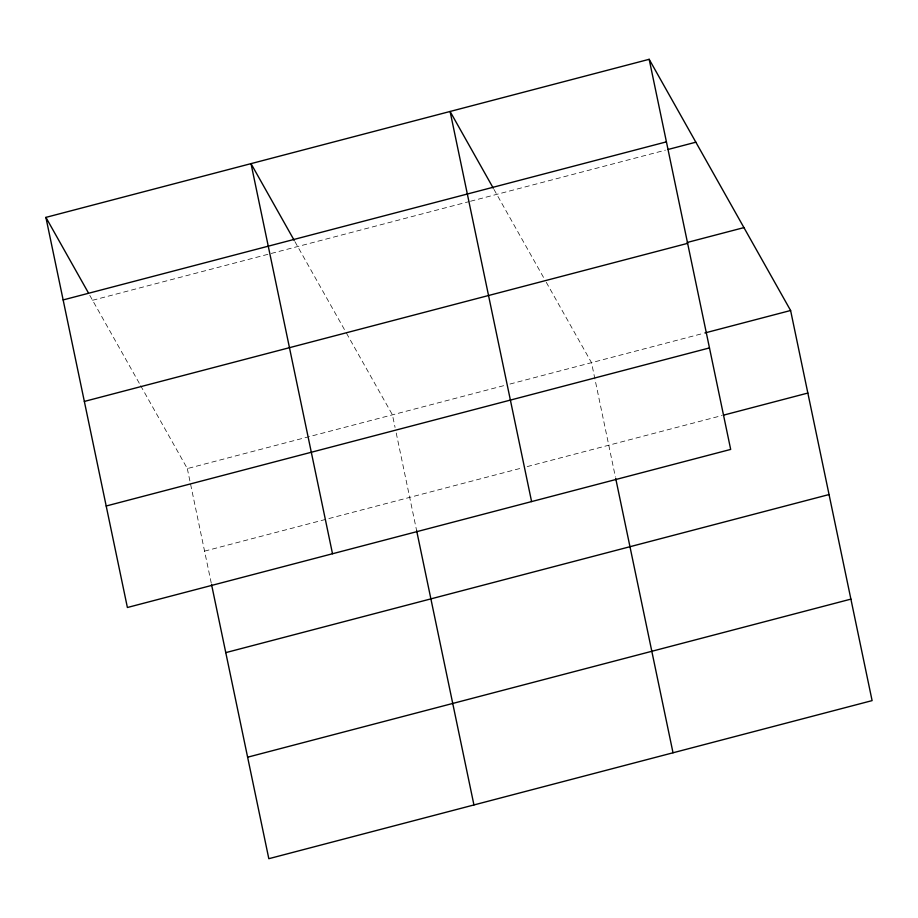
<?xml version="1.0" encoding="UTF-8"?>
<svg xmlns="http://www.w3.org/2000/svg" width="918" height="918" viewBox="0 0 918 918"><rect width="100%" height="100%" fill="white"/><g stroke="black" fill="none" stroke-linecap="round" stroke-linejoin="round"><path stroke-width="0.69" stroke-dasharray="4.59 3.44" d="M92.569 300.278L469.109 201.604M470.498 201.249L665.435 150.162M140.649 385.686L187.318 468.582L504.418 385.491M509.949 384.045L703.498 333.326M204.565 551.133L521.665 468.042M527.196 466.596L722.133 415.51M493.976 189.418L544.156 278.533M546.244 282.251L591.513 362.667L615.45 477.199M294.896 241.583L345.076 330.698M346.465 333.177L392.434 414.833L395.073 427.432M89.78 295.332L139.961 384.447M396.232 433.021L416.657 530.753M187.318 468.582L211.255 583.114"/><path stroke-width="1.38" d="M649.175 59.303L730.682 449.418L127.395 607.498L45.9 217.382L649.175 59.303L790.605 310.502L872.1 700.618L268.825 858.697L211.542 584.502M63.147 299.934L666.422 141.854M668.201 149.439L695.844 142.198M687.249 242.455L743.936 227.607M84.353 401.43L687.628 243.35M704.886 332.959L790.605 310.502M106.201 506.002L709.476 347.922M723.51 415.154L807.851 393.053M225.771 652.629L829.046 494.55M247.619 757.201L850.894 599.121M493.287 188.179L450.095 111.468L531.591 501.584M294.196 240.344L251.016 163.633L332.511 553.749M45.9 217.382L88.392 292.853M615.737 478.588L673.02 752.783M416.657 530.753L473.94 804.948"/></g></svg>
